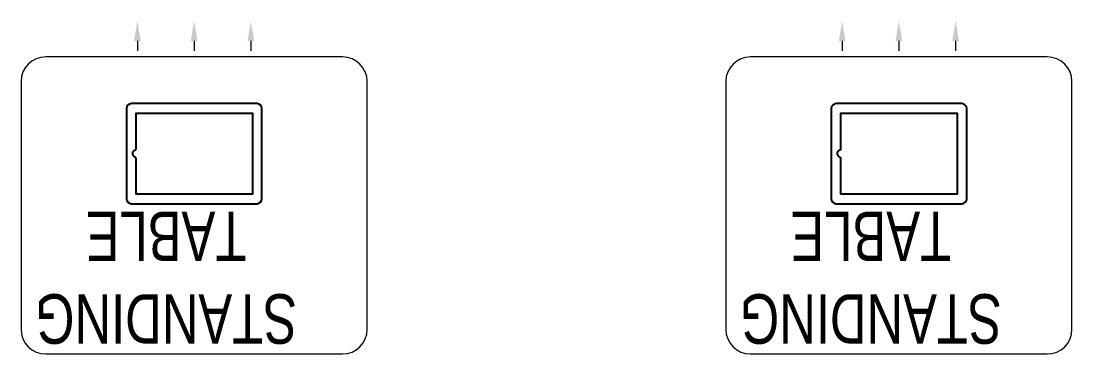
# Model space of a CAD drawing. Header units: feet. Extents: x 9275333 to 9283548, y -6870267 to -6855314.
# Drawn here: x 9278275 to 9280400, y -6862217 to -6861545 of the extents above; entities that cross this region are included whole.
import ezdxf

# ---------------------------------------------------------------- set-up
doc = ezdxf.new("R2010")
doc.units = ezdxf.units.FT
doc.header["$LTSCALE"] = 33
doc.header["$MEASUREMENT"] = 0
for name, color, linetype, lineweight in [('LENS-TEXT', 31, 'Continuous', 5), ('LK-FF&E FLOOR', 1, 'Continuous', 9), ('LN-ELEVATION-1', 81, 'Continuous', 25), ('LN-ELEVATION-2', 103, 'Continuous', 20)]:
    doc.layers.add(name, color=color, linetype=linetype, lineweight=lineweight)
doc.styles.add('LK TXT', font='GILC____.TTF', dxfattribs={"height": 100})

# ---------------------------------------------------------------- blocks, each defined once
blk = doc.blocks.new('Standing Table 700X600')
at = {"layer": 'LN-ELEVATION-1', "linetype": 'ByBlock', "lineweight": -2}
for p, q in [((-114.7243699021637, -32.29984612949194), (-114.7243699021637, -12)), ((0, -32.29984612949194), (0, -12)), ((114.7243699021637, -32.29984612949194), (114.7243699021637, -12))]:
    blk.add_line(p, q, dxfattribs=at)
at = {"layer": 'LN-ELEVATION-1'}
for points in [[(-127.25, 94.49999999997087), (126.75, 94.49999999997087, 0.4142135623713902), (136.75, 104.4999999999709), (136.75, 286.4999999999709, 0.4142135623713902), (126.75, 296.4999999999709), (-127.25, 296.4999999999709, 0.4142135623713902), (-137.25, 286.4999999999709), (-137.25, 104.4999999999709, 0.4142135623713902)], [(117.25, 185.9606079858495), (117.25, 113.5), (-117.75, 113.5), (-117.75, 277.5), (117.25, 277.5), (117.25, 205.0393920141796, 0.3275382217372251), (118.6499999994412, 203.1315136115008, -0.733799385757267), (118.6500000001397, 187.868486388732, 0.3275382217372252)]]:
    blk.add_lwpolyline(points, format="xyb", close=True, dxfattribs=at)
at = {"layer": 'LN-ELEVATION-1', "linetype": 'ByBlock', "lineweight": -2}
for points in [[(-108.0577032342553, -32.29984612949194), (-121.3910365682095, -32.29984612949194), (-114.7243699021637, -72.29984612949193)], [(6.666666666977107, -32.29984612949194), (-6.666666666045784, -32.29984612949194), (0, -72.29984612949193)], [(121.3910365691408, -32.29984612949194), (108.0577032361179, -32.29984612949194), (114.7243699021637, -72.29984612949193)]]:
    blk.add_solid(points, dxfattribs=at)
at = {"layer": 'LN-ELEVATION-2'}
blk.add_lwpolyline([(-300, 0), (300, 0, 0.4142135623725836), (350, 50), (350, 550, 0.4142135623725836), (300, 600), (-300, 600, 0.4142135623725837), (-350, 550), (-350, 50, 0.4142135623725836)], format="xyb", close=True, dxfattribs=at)
at = {"layer": 'LENS-TEXT', "color": 7, "linetype": 'Continuous', "ltscale": 3, "insert": (56.76527249882929, 445.9141869283921), "char_height": 100, "width": 783.9636358173434, "attachment_point": 5, "style": 'LK TXT'}
blk.add_mtext('STANDING TABLE', dxfattribs=at)

msp = doc.modelspace()

# ---------------------------------------------------------------- block references
at = {"layer": 'LK-FF&E FLOOR', "rotation": 180}
for p in [(9278625.4252278, -6861617.421795251), (9280050.4252278, -6861617.421795251)]:
    msp.add_blockref('Standing Table 700X600', p, dxfattribs=at)

doc.saveas('drawing.dxf')
